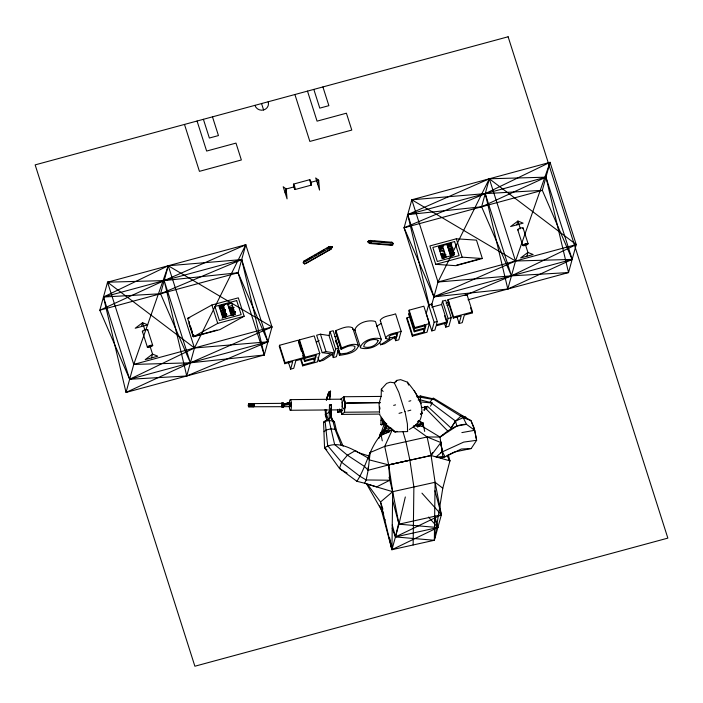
<?xml version="1.0" encoding="UTF-8"?>
<svg xmlns="http://www.w3.org/2000/svg" width="703" height="703" viewBox="0 0 703 703"><rect width="100%" height="100%" fill="white"/><g stroke="black" fill="none" stroke-linecap="round" stroke-linejoin="round"><path stroke-width="1.05" d="M378.987 438.382L380.613 432.494L392.265 429.911L384.717 446.379L388.689 464.903L389.805 480.228L366.175 479.964L359.787 476.159L341.553 462.214L327.677 445.658L325.129 421.211L323.582 422.406L324.54 447.723L339.496 468.444L356.896 481.3L364.62 483.216L366.175 479.964L368.152 470.263L364.541 466.467L347.423 455.21L334.646 444.551L329.136 420.596L329.461 405.077L331.35 404.62L330.972 418.03L330.744 414.322M381.105 508.946L391.94 549.676L434.349 540.273L442.785 488.207L449.92 460.852L431.088 455.5L388.689 464.903L368.152 470.263L368.179 467.214M383.407 420.262L382.915 423.487L381.72 425.13L380.894 424.586L381.07 417.354L382.511 420.227L382.775 424.076L383.715 424.586L386.729 423.777M326.842 449.692L324.54 447.723C338.969 438.892 355.586 451.221 368.258 458.084L369.33 459.894L388.689 464.903L392.678 491.687L391.94 549.676L437.855 527.531L434.665 515.519M413.144 544.974L413.882 486.986L409.893 460.201L405.921 441.669L402.986 431.756M392.212 528.138L395.446 536.934L434.349 540.273L435.087 482.284L431.088 455.5L427.125 436.967L413.118 426.932M326.359 417.046L325.515 415.042L325.612 409.928M329.347 399.295L330.182 392.089M409.348 429.445L413.584 426.879L419.489 421.22C426.668 406.65 416.308 392.854 407.389 382.16L400.605 379.638L396.747 380.402L394.286 382.836L390.156 382.186L386.615 383.425L381.334 389.216L381.193 395.842L379.066 403.54L379.55 412.749M329.689 399.453L330.577 391.123L328.96 391.923L326.28 400.165M384.972 423.057L384.805 428.206L383.715 432.248C369.497 445.298 367.177 465.641 356.896 481.3M329.408 399.656L330.366 391.641L328.96 391.923L326.631 399.199M253.871 406.202L248.493 406.659L248.344 405.113L253.915 404.585L253.888 406.264L248.976 406.299L249.011 405.482M337.572 409.41L337.686 412.222L341.403 409.533L341.588 414.41L344.505 412.239L345.147 403.786L343.899 396.738L381.211 396.422M352.792 329.417L352.555 327.739C347.229 325.304 341.096 328.696 335.972 330.515L335.595 331.895L341.148 349.312C345.287 347.581 350.507 344.154 354.945 346.368L354.716 348.574L352.194 350.902L346.843 353.152L339.848 354.013L339.479 355.375C346.14 354.286 356.052 353.231 358.433 345.876L352.88 328.459M354.787 329.786C357.44 322.607 368.653 319.355 375.464 321.508L381.325 339.663C378.697 346.878 367.432 350.112 360.63 347.959L354.787 329.786L355.085 330.533M360.331 347.212C362.994 340.032 374.207 336.772 381.017 338.925L381.325 339.663M248.379 404.726L253.379 403.944L248.423 404.366M253.317 404.26L253.344 406.316L248.431 406.352M368.152 470.263L370.156 452.521L384.717 446.379L427.125 436.967L439.981 437.038C447.785 430.798 455.72 424.067 466.484 424.331L474.683 430.289L476.625 440.306L471.195 448.532L454.331 452.029L447.064 455.667L449.92 460.852L448.277 454.656M326.544 400.025L328.345 393.434M329.382 395.139L329.751 393.153L329.575 393.592M253.335 404.322L253.449 403.715M281.727 404.023L282.044 403.346L282.079 406.686L248.581 406.782M282.94 404.005L283.256 403.337L283.494 403.953M283.511 406.009L283.291 406.677L282.966 406.062M329.373 395.71L329.777 393.618M398.627 523.322L395.446 536.934L437.855 527.531L434.621 518.726M405.315 496.959L398.961 524.192L391.94 549.676L380.508 502.021L367.423 484.165L392.678 491.687L435.087 482.284L442.785 488.207M326.517 399.48L327.519 396.202L329.812 395.156L329.417 396.132M219.969 307.387L220.329 305.858L223.906 305.612L222.737 308.063L221.164 308.485L219.969 307.387L223.906 305.612L221.902 305.436L219.108 307.044M221.348 311.728L221.717 310.199L225.285 309.953L224.116 312.404L222.552 312.826L221.348 311.728L225.285 309.953L223.282 309.777M222.737 308.063L223.906 305.612L223.255 305.981M224.661 314.118L226.665 314.294L223.932 317.167L222.728 316.069L223.097 314.54L226.665 314.294L225.505 316.745L222.069 318.239M224.116 312.404L225.285 309.953L224.635 310.322M225.505 316.745L226.665 314.294L222.728 316.069M232.579 310.111L231.006 310.533L229.811 309.434L230.171 307.914L233.748 307.659L232.579 310.111L230.716 311.183M231.19 313.775L231.559 312.255L235.127 312L233.958 314.452L232.394 314.874L231.19 313.775L235.127 312L233.124 311.824L230.329 313.433M233.958 314.452L235.127 312L234.477 312.369M303.248 262.808L303.617 261.279L328.758 246.823L332.334 246.577L331.166 249.02L306.016 263.484L304.452 263.906L303.248 262.808L332.334 246.577L331.166 249.02L304.452 263.906M368.407 242.403L368.776 240.883L370.34 240.452L391.931 242.254L393.135 243.352L392.766 244.881L391.202 245.303L369.611 243.502L368.029 241.797L368.776 240.883M439.305 247.974L439.665 246.454L438.918 247.377L440.509 249.073L442.073 248.651L442.442 247.122L441.238 246.024L438.918 247.377L440.509 249.073M442.073 256.657L442.433 255.136L441.686 256.059L443.268 257.755L444.841 257.333L445.201 255.804L444.006 254.706L441.686 256.059L443.268 257.755M447.758 245.681L448.127 244.161L447.38 245.083L447.758 245.681L448.962 246.788L450.535 246.358L450.895 244.837L449.7 243.739L447.38 245.083L448.962 246.788M449.147 250.022L449.516 248.502L448.769 249.424L450.351 251.129L451.915 250.699L452.284 249.178L451.08 248.08L448.769 249.424L450.351 251.129M450.526 254.363L450.895 252.843L450.148 253.765L451.73 255.47L453.303 255.04L453.663 253.519L452.46 252.421L450.148 253.765L451.73 255.47M326.667 399.506L328.776 392.371M326.746 399.295L327.519 396.202M238.071 272.755L164.177 280.585L107.55 282.193L99.835 310.199L129.66 379.26L186.752 375.982L267.896 341.816L241.7 259.583L168.263 265.752L103.464 297.026L126.03 392.432L264.275 354.989L271.982 326.983L245.786 244.749L107.55 282.193L133.746 364.426L126.03 392.432L190.381 362.81L271.982 326.983L168.263 265.752L133.746 364.426L190.381 362.81L264.275 354.989L241.7 259.583L103.464 297.026L129.66 379.26L267.896 341.816L238.071 272.755L245.786 244.749L164.177 280.585L99.835 310.199L238.071 272.755L264.275 354.989M141.496 326.535L142.551 322.721L147.771 324.83L135.222 328.231L142.551 322.721L144.88 330.041M151.496 357.915L152.542 354.101L149.88 345.735M189.59 321.798L189.045 323.767L193.114 336.526L216.911 330.085M193.114 336.526L193.659 334.566M285.128 192.815L286.183 189.002L294.566 186.734M317.615 184.019L318.67 180.205L315.691 177.956L319.549 190.074L318.67 180.205L310.287 182.472M304.909 360.446L315.691 357.519L316.341 355.164L304.768 358.302L299.214 340.885L299.496 339.865L314.197 335.885L319.751 353.301L317.378 361.896L302.677 365.876L302.958 364.866L314.531 361.729L315.41 358.539L304.627 361.456L304.909 360.446L298.459 340.147L279.539 345.27L279.258 346.289L284.803 363.706L292.703 361.57L290.611 369.145L293.74 368.302L295.831 360.718L303.722 358.583L304.004 357.563L285.084 362.695L284.803 363.706M304.768 358.302L305.049 357.282L299.496 339.865M328.995 335.533L320.454 334.189L316.649 335.226L322.194 352.642L325.999 351.605L334.549 352.95L328.995 335.533L330.085 331.579L333.213 330.735L338.758 348.152L336.394 356.746L333.266 357.599L331.965 353.495M333.266 357.599L334.215 354.163L332.994 353.969L323.318 360.288L319.259 361.386L317.958 357.291M334.549 352.95L335.63 349.004L330.085 331.579M341.148 349.312L341.526 347.932L335.972 330.515M444.604 315.752L446.888 322.923L436.071 325.858L434.92 330.059L431.791 330.911L434.155 322.317L404.093 227.79L411.809 199.784L550.045 162.34L576.24 244.574L568.534 272.579L468.005 299.803M380.56 344.786L389.963 338.776A8.278 2.153 -17.7 0 1 385.868 338.354L380.226 320.155C383.724 315.603 390.675 315.858 395.587 313.837L401.141 331.262L398.768 339.857L395.64 340.7L396.58 337.282L393.012 338.248L384.62 343.688L380.56 344.786L379.91 342.739M396.844 336.333L397.74 333.09L390.824 335.234L389.207 336.403L389.128 337.475L391.703 337.642L396.844 336.333L395.868 333.257M410.209 316.895L407.046 317.747L406.765 318.767L412.318 336.183L427.02 332.203L429.384 323.608L423.839 306.192L409.137 310.172L408.856 311.183L414.41 328.609L425.983 325.471L425.333 327.826L414.55 330.744L414.269 331.763L425.051 328.837L424.173 332.036L412.599 335.164L412.318 336.183M414.41 328.609L414.682 327.589L409.137 310.172M431.273 305.735L431.73 304.048L428.61 304.9L426.238 313.494L431.791 330.911M431.686 304.953L438.004 282.017L489.323 178.79L545.959 177.174L572.154 259.407L507.812 289.021L433.918 296.851L404.093 227.79L485.237 193.624L550.045 162.34L542.329 190.346L572.154 259.407L433.918 296.851L407.722 214.617L489.323 178.79L576.24 244.574L511.441 275.848L464.929 295.436M404.91 411.747L398.829 392.379L394.286 382.836M431.73 304.048L437.284 321.464L436.352 324.839L447.17 321.912L441.625 304.487L442.547 301.121L445.676 300.269L451.229 317.694L448.857 326.289L445.728 327.132L444.428 323.037M384.453 521.547L385.033 519.455M389.058 477.258L392.678 491.687L398.961 524.192L437.855 527.531L428.505 517.109M448.048 299.627L447.767 300.647L453.312 318.064L461.212 315.928L459.121 323.503L462.249 322.659L464.34 315.085L472.231 312.94L472.513 311.93L466.959 294.504L448.048 299.627L453.593 317.053L453.312 318.064M445.728 327.132L446.888 322.923M447.17 321.912L448.101 318.538L442.547 301.121M471.195 448.532L461.3 449.015L444.999 456.818L440.509 458.18L442.934 457.038L439.981 437.038L422.143 426.273L423.021 423.092L418.347 420.693M466.687 295.524L466.959 294.504M435.087 482.284L441.37 514.781L434.349 540.273M516.872 224.863L517.918 221.05L523.146 223.159L510.598 226.559L517.918 221.05L520.255 228.37M526.863 256.244L527.918 252.43L525.246 244.064M248.467 403.988L249.038 405.49M370.156 452.521L368.258 458.084L368.767 455.948L359.215 452.873M550.045 162.34L515.527 261.015L507.812 289.021L485.237 193.624L411.809 199.784L438.004 282.017L511.441 275.848L568.534 272.579L545.959 177.174L407.722 214.617L429.287 305.779M379.576 437.134L384.26 423.918M326.825 398.083L326.579 398.531L327.044 398.434M329.988 392.582L330.577 391.123M330.63 412.38L331.333 410.631L329.092 411.58M330.964 409.559L331.131 417.626L331.333 410.631L329.268 411.15L332.879 420.948L334.523 422.169L331.684 418.865M325.884 409.55L326.227 413.636L328.055 418.997L323.485 422.389L331.298 417.222L331.35 404.62M454.736 422.986L455.518 421.062L460.843 416.229L463.795 416.466L470.957 420.579L474.209 428.057L476.625 440.306L463.708 442.099L440.544 452.67M409.893 460.201L388.689 464.903L431.088 455.5L432.494 452.583M245.786 244.749L194.467 347.976L186.752 375.982L164.177 280.585L190.381 362.81L160.556 293.749L168.263 265.752L194.467 347.976L267.896 341.816M383.715 424.586L384.488 423.057L383.768 421.194M448.382 431.651L426 408.777L427.433 406.237L451.018 428.022L455.518 421.062L463.224 417.679L465.957 417.213L460.843 416.229L432.591 398.627L430.157 402.028L455.518 421.062L456.845 425.93M430.473 406.176L432.24 403.047L430.333 402.643M395.771 382.072L396.747 380.402M424.067 410.13L426.132 406.589L424.058 410.13L426.633 406.668M386.378 425.587L379.734 435.684L381.852 435.21M451.018 428.022L455.518 421.062M431.088 455.5L440.869 442.556L440.509 441.053M381.764 433.11L379.734 435.684L389.726 431.765M385.156 428.83L387.863 425.403M291.446 404.146L288.239 403.46L283.335 405.174L282.72 404.497L288.212 402.775L291.446 404.146L283.335 405.174L282.492 404.664L283.283 403.812L291.35 402.801L291.464 405.543A5.36 1.098 89.5 0 1 290.427 410.315A5.36 1.098 89.5 0 1 289.276 405.754M232.948 308.582L233.748 307.659L231.744 307.483M285.11 404.111L288.239 403.46L283.283 403.812L282.492 404.664L290.84 404.594M221.164 308.485L223.906 305.612M222.552 312.826L225.285 309.953M231.006 310.533L233.748 307.659L229.811 309.434M232.394 314.874L235.127 312M332.334 246.577L329.593 249.451L328.398 248.352L328.758 246.823L332.334 246.577L331.684 246.946M324.127 431.686L326.025 430.016L330.709 428.9L335.05 429.296L336.579 430.974L343.117 446.177M392.678 491.687L380.508 502.021L382.889 509.183M432.591 398.627L433.303 398.039L463.795 416.466M426 408.777L426.721 408.197M340.981 398.909L343.899 396.738L344.022 399.866M417.564 427.143L423.021 423.092L424.691 431.431M316.385 342.229L319.065 340.489M319.259 361.386L330.867 353.846L322.194 352.642M376.72 326.271L380.991 323.547M443.075 435.078L439.981 437.038L456.836 426.08L466.484 424.331L463.224 417.679L460.843 416.229M420.658 414.331L422.275 413.382L421.422 411.65M392.766 244.881L371.184 243.08L369.611 243.502L368.029 241.797L370.34 240.452L371.544 241.551L393.135 243.352M221.208 306.086L223.071 305.023L226.726 316.508L224.863 317.58M227.807 304.865L231.524 302.729L235.189 314.215L233.326 315.287M306.113 260.321L312.633 256.577M314.496 255.505L316.359 254.433M318.222 253.361L324.742 249.618M326.605 248.546L330.331 246.401M223.484 313.239L225.347 312.167L221.383 313.239M232.429 312.484L234.292 311.411L230.329 312.484M233.097 308.028L233.748 307.659M226.023 314.663L226.665 314.294M187.639 318.371L211.867 305.005L238.299 297.844L244.161 316.227L219.934 329.593L193.501 336.755L187.639 318.371L189.757 317.791M193.501 336.755L217.719 323.389L244.161 316.227M389.805 480.228L376.641 486.907L364.62 483.216M129.66 379.26L194.467 347.976L107.55 282.193M519.842 228.87L520.492 228.616M545.959 177.174L481.617 206.787L407.722 214.617M392.265 429.911L379.734 435.684L386.114 429.964L384.805 428.206L390.824 428.039L394.989 431.914L407.582 431.572L407.397 423.971L404.99 411.466M416.756 425.974L423.021 423.092L418.18 421.132M329.066 412.38L325.19 414.594L326.781 419.99L327.624 420.051M433.918 296.851L515.527 261.015L572.154 259.407M341.526 347.932C346.641 346.113 352.774 342.721 358.108 345.155L358.433 345.876M241.7 259.583L160.556 293.749L103.464 297.026M446.124 303.353L449.094 302.105M293.564 184.081L309.803 179.678M295.04 189.529L311.288 185.126M404.093 227.79L542.329 190.346L485.237 193.624L511.441 275.848L481.617 206.787L489.323 178.79L515.527 261.015L411.809 199.784M303.617 261.279L305.656 261.288M390.367 242.676L391.931 242.254M456.317 238.792L429.876 245.953L435.737 264.337L455.904 265.681L482.346 258.519L476.485 240.136L456.317 238.792L462.17 257.175L482.346 258.519M231.524 302.729L219.099 306.095L222.763 317.58L235.189 314.215M438.444 246.683L450.869 243.317L454.525 254.811L442.099 258.177L438.444 246.683L440.596 246.867M219.995 308.898L223.967 307.826M228.457 306.613L232.421 305.533M439.331 249.495L443.303 248.423M447.793 247.201L451.765 246.129M220.487 310.436L224.45 309.364M228.95 308.142L232.913 307.07M443.786 249.952L439.823 251.024L444.138 251.384M448.286 248.73L452.249 247.658M229.837 310.954L233.809 309.874M444.683 252.764L440.719 253.836L442.881 254.011M449.182 251.542L453.145 250.47M221.867 314.777L225.83 313.705M445.175 254.293L441.203 255.365L443.365 255.549M453.628 251.999L449.665 253.071L451.827 253.256M435.737 264.337L462.17 257.175M456.555 265.172L479.314 259.012M133.746 364.426L271.982 326.983M438.004 282.017L576.24 244.574M335.595 331.895L341.394 349.242M431.791 307.149L441.625 304.487M447.055 305.48L449.147 304.909M305.049 357.282L319.751 353.301M335.63 349.004L338.758 348.152M401.141 331.262C396.22 333.275 389.277 333.02 385.78 337.581L385.868 338.354M414.682 327.589L429.384 323.608M434.155 322.317L437.284 321.464M448.101 318.538L451.229 317.694M453.593 317.053L472.513 311.93M393.662 405.385L395.569 404.866M408.909 401.255L410.816 400.736M399.014 413.346L401.967 412.547M407.854 410.947L410.807 410.148M381.035 420.631L382.511 420.227M382.915 423.487L384.488 423.057M380.894 424.586L385.903 423.232M420.394 413.882L422.275 413.382M417.494 421.756L419.489 421.22M379.743 414.972L387.581 426.167L394.989 431.914L397.054 431.352M415.605 424.735L423.021 423.092L421.246 422.758M283.309 404.497L282.72 404.497L288.239 403.46M416.615 396.764L420.605 396L433.487 398.909M461.862 432.6L474.683 430.289L470.957 420.579L463.224 417.679M418.223 397.573L420.394 397.221L432.846 399.436M325.05 421.185L329.136 420.596L332.888 420.983L334.514 422.195L336.579 430.974M329.461 405.077L331.236 404.884M418.162 400.06L420.245 399.84L430.64 402.52M438.751 457.468L444.999 456.818L442.38 451.642L440.728 443.162M283.204 406.686L290.427 406.615L290.699 404.7M368.029 241.797L371.544 241.551L371.184 243.08L368.029 241.797L368.565 241.85M450.535 246.358L447.38 245.083L450.895 244.837M442.073 248.651L438.918 247.377L442.442 247.122M451.915 250.699L448.769 249.424L452.284 249.178M453.303 255.04L450.148 253.765L453.663 253.519M444.841 257.333L441.686 256.059L445.201 255.804M282.72 404.497L288.265 404.137L291.464 405.543M421.29 407.468L426.624 407.222M336.842 336.535L334.54 336.526M380.042 402.503L346.228 402.986L345.147 403.786L347.405 403.144L380.261 402.749M290.444 399.62L341.456 399.181M248.625 403.636L282.044 403.346M248.537 403.759L253.783 403.988M248.88 403.944L253.801 403.9L253.897 404.629M253.862 404.207L249.003 404.629M286.218 404.471L289.126 404.445M248.344 405.113L253.941 405.007M248.352 405.552L253.95 405.446M248.379 405.983L253.932 405.877M253.757 406.809L248.511 406.58M290.286 410.28L328.275 409.954M330.445 409.937L341.298 409.849M342.396 410.244L340.322 410.262L340.34 410.807M339.672 410.816L342.414 410.789M341.632 410.912L339.514 410.93L339.435 409.023M337.686 412.222L341.834 412.186M379.62 411.94L344.505 412.239L344.382 409.111M341.588 414.41L379.998 414.085M442.934 457.038L436.088 456.924L442.38 451.642L440.561 441.264M413.522 425.798L422.143 426.273M449.7 243.739L451.853 243.915M441.238 246.024L443.4 246.208M374.172 241.331L376.333 241.507M381.729 241.955L383.891 242.14M451.08 248.08L453.242 248.256M452.46 252.421L454.621 252.597M444.006 254.706L446.159 254.89M452.723 256.059L450.561 255.883L446.897 244.389M442.099 258.177L444.261 258.353M447.38 245.083L447.916 245.127M438.918 247.377L439.454 247.421M448.769 249.424L449.296 249.468M450.148 253.765L450.685 253.809M441.686 256.059L442.222 256.103M420.456 401.905L432.24 403.047M427.125 436.967L440.869 442.556M387.581 426.167L390.824 428.039L383.715 432.248L380.613 432.494L382.283 440.834M343.363 470.878L347.106 473.084M342.431 470.325L339.496 468.444L341.553 462.214L347.423 455.21L355.34 450.632L358.266 452.565M424.48 406.852L426.879 408.636M391.501 428.795L394.989 431.914M390.727 244.872L391.202 245.303M421.941 493.146L441.37 514.781L395.446 536.934L392.256 524.921M290.339 406.624L290.023 405.2M281.991 406.694L281.754 406.07M381.334 389.216L383.126 391.483M310.348 181.515L310.831 183.167M325.515 415.042L325.146 409.445M448.69 459.041L449.92 460.852M366.404 483.602L383.469 513.612M414.208 390.543L421.273 403.724M331.57 418.461L332.879 420.948M379.69 505.826L380.675 507.751M381.659 509.675L383.636 513.524M407.389 382.16L408.671 385.103M310.621 183.079L310.401 182.446M341.219 445.166L335.05 429.296L332.888 420.983M420.93 396.984L420.605 396L420.429 402.863M523.076 227.974L528.076 243.669M517.76 229.811L522.76 245.505M470.597 307.817L472.231 312.94M442.407 245.611L446.071 257.105M456.836 316.332L459.121 323.503M424.348 324.751L425.333 327.826M423.197 328.96L424.173 332.036M414.55 330.744L408.997 313.327L408.715 314.346L414.269 331.763M407.046 317.747L412.599 335.164M322.905 86.935L328.872 105.67L319.786 108.13L313.819 89.395M394.339 336.605L395.64 340.7M307.492 91.109L317.062 121.144L346.412 113.201L351.781 130.073L309.856 141.426L294.909 94.518M261.56 103.552L263.599 109.967A6.968 6.635 15.4 0 0 268.195 101.759M335.841 340.63L340.085 353.943M335.603 340.691L336.588 343.767M338.222 348.89L339.848 354.013M337.844 350.252L339.479 355.375M320.454 334.189L325.999 351.605M315.041 355.472L315.691 357.519M313.556 358.653L314.531 361.729M298.503 342.185L301.438 351.412M302.747 355.507L304.627 361.456M300.998 358.715L302.958 364.866M300.392 358.706L302.677 365.876M212.482 116.847L218.448 135.574L209.362 138.034L203.395 119.308M288.327 361.975L290.611 369.145M279.539 345.27L285.084 362.695M197.068 121.021L206.638 151.057L235.988 143.104L241.357 159.976L199.432 171.339L184.485 124.431M227.561 303.801L231.225 315.296M211.867 305.005L217.719 323.389M190.451 326.218L192.279 331.948M147.7 329.645L152.7 345.34M142.393 331.482L147.393 347.177M384.989 422.934L386.659 428.47M434.981 490.764L441.37 514.781L398.961 524.192L392.573 500.176M253.405 406.615L253.308 405.895M389.62 537.83L391.94 549.676L390.121 540.22M379.717 406.94L379.98 409.084M407.45 428.927L407.582 431.572M288.212 402.775L288.265 404.137M283.283 403.812L283.335 405.174M331.069 408.285L331.078 411.273M309.803 181.154A2.821 0.457 74.8 0 1 310.19 180.1A2.821 0.457 74.8 0 1 311.359 184.054A2.821 0.457 74.8 0 1 310.761 184.423M518.357 229.995A2.821 0.729 -17.7 0 1 518.506 228.914A2.821 0.729 -17.7 0 1 522.144 227.798A2.821 0.729 -17.7 0 1 522.637 228.677M142.981 331.667A2.821 0.729 -17.7 0 1 143.131 330.586A2.821 0.729 -17.7 0 1 146.778 329.47A2.821 0.729 -17.7 0 1 147.261 330.348M281.613 403.61A2.373 0.483 89.5 0 1 282.351 403.381A2.373 0.483 89.5 0 1 282.298 406.993A2.373 0.483 89.5 0 1 281.578 405.974M283.704 404.656A2.373 0.483 89.5 0 1 283.441 407.186A2.373 0.483 89.5 0 1 282.861 406.492M282.905 403.153A2.373 0.483 89.5 0 1 283.669 404.058M289.32 402.995A5.36 1.098 89.5 0 1 290.295 399.585A5.36 1.098 89.5 0 1 291.35 402.801M340.893 399.603A5.36 1.098 89.5 0 1 342.475 404.41A5.36 1.098 89.5 0 1 341.017 409.506M341.974 402.107A3.849 0.791 89.5 0 1 342.036 406.8M343.855 400.965A3.849 0.791 89.5 0 1 344.997 404.418A3.849 0.791 89.5 0 1 343.943 408.074M345.111 406.193A4.675 0.958 89.5 0 1 343.662 408.258M343.574 400.842A4.675 0.958 89.5 0 1 344.927 401.571M263.599 109.967A6.968 6.635 15.4 0 1 254.925 105.353M380.622 321.201A8.278 2.153 -17.7 0 1 380.314 320.937M294.03 185.935L294.548 187.71L294.1 185.917M378.065 340.753C376.527 345.964 368.416 348.723 363.75 346.746C364.031 341.052 373.328 338.125 377.889 340.147L378.065 340.753M149.203 346.421L150.934 345.946L149.203 346.421M524.57 244.749L526.31 244.336L524.57 244.749M152.542 354.101L145.222 359.611L157.771 356.21L152.542 354.101M527.918 252.43L520.589 257.939L533.138 254.539L527.918 252.43M508.12 36.776L35.15 164.88L194.88 666.224L667.85 538.12L508.12 36.776M236.683 300.576L214.916 306.473L219.389 320.524L241.155 314.628L236.683 300.576M454.613 241.551L432.846 247.447L437.319 261.49L459.085 255.593L454.613 241.551M286.183 189.002L283.204 186.761L287.061 198.879L286.183 189.002M426.211 407.916L424.858 406.448L426.203 407.907M293.476 184.968A2.821 0.457 74.8 0 0 294.909 189.467A2.821 0.457 74.8 0 0 294.531 185.97A2.821 0.457 74.8 0 0 293.476 184.968M523.876 245.663A2.821 0.729 -17.7 0 0 528.102 243.853A2.821 0.729 -17.7 0 0 524.271 244.231A2.821 0.729 -17.7 0 0 523.876 245.663M148.5 347.335A2.821 0.729 -17.7 0 0 152.736 345.524A2.821 0.729 -17.7 0 0 148.895 345.902A2.821 0.729 -17.7 0 0 148.5 347.335"/></g></svg>
